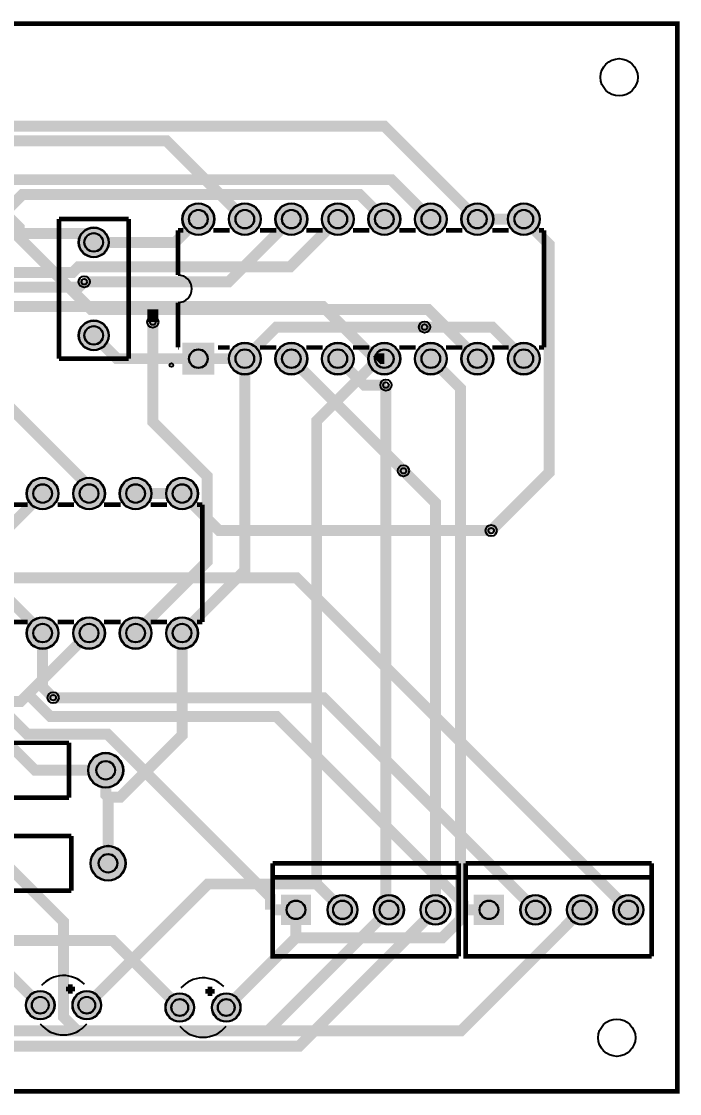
# Model space of a CAD drawing. Header units: millimetres. Extents: x 0.3 to 99.4, y -0.4 to 58.2.
# Drawn here: x 63.5 to 99.4, y -0.4 to 58.2 of the extents above; entities that cross this region are included whole.
import ezdxf

# ---------------------------------------------------------------- set-up
doc = ezdxf.new("R2010")
doc.units = ezdxf.units.MM
for name, color, linetype, true_color in [('BoardOutLine', 7, 'Continuous', 0xff00ff), ('BottomLayer', 7, 'Continuous', 0x0000ff), ('BottomSolderMaskLayer', 7, 'Continuous', 0xaa00ff), ('Hole', 7, 'Continuous', 0x222222), ('Multi-Layer', 7, 'Continuous', 0xc0c0c0), ('TopLayer', 7, 'Continuous', 0xff0000), ('TopSilkLayer', 7, 'Continuous', 0xffcc00), ('TopSolderMaskLayer', 7, 'Continuous', 0x800080)]:
    doc.layers.add(name, color=color, linetype=linetype, true_color=true_color)

msp = doc.modelspace()

# ---------------------------------------------------------------- hatches: boundary and pattern name
at = {"layer": 'BottomSolderMaskLayer'}
for points in [[(72.27660169999993, 47.37049200000001, 1), (74.02739829999993, 47.37049200000001, 1)], [(74.8166016999999, 47.37049200000001, 1), (76.5673982999999, 47.37049200000001, 1)], [(77.35660170000008, 47.37049200000001, 1), (79.10739830000009, 47.37049200000001, 1)], [(79.89660170000005, 47.37049200000001, 1), (81.64739830000005, 47.37049200000001, 1)], [(82.43660170000001, 47.37049200000001, 1), (84.18739830000001, 47.37049200000001, 1)], [(84.97660169999997, 47.37049200000001, 1), (86.72739829999998, 47.37049200000001, 1)], [(87.51660169999994, 47.37049200000001, 1), (89.26739829999994, 47.37049200000001, 1)], [(90.0566016999999, 47.37049200000001, 1), (91.8073982999999, 47.37049200000001, 1)], [(66.61160160000001, 46.101, 1), (68.26239840000001, 46.101, 1)], [(66.61160160000001, 41.02100000000007, 1), (68.26239840000001, 41.02100000000007, 1)], [(72.27661477950653, 38.87500214345357), (72.27661477950653, 40.625798743453515), (74.02741137950659, 40.625798743453515), (74.02741137950659, 38.87500214345357)], [(74.8166016999999, 39.75049200000001, 1), (76.5673982999999, 39.75049200000001, 1)], [(77.35660170000008, 39.75049200000001, 1), (79.10739830000009, 39.75049200000001, 1)], [(79.89660170000005, 39.75049200000001, 1), (81.64739830000005, 39.75049200000001, 1)], [(82.43660170000001, 39.75049200000001, 1), (84.18739830000001, 39.75049200000001, 1)], [(84.97660169999997, 39.75049200000001, 1), (86.72739829999998, 39.75049200000001, 1)], [(87.51660169999994, 39.75049200000001, 1), (89.26739829999994, 39.75049200000001, 1)], [(90.0566016999999, 39.75049200000001, 1), (91.8073982999999, 39.75049200000001, 1)], [(63.767601699999915, 32.38499999999999, 1), (65.51839829999992, 32.38499999999999, 1)], [(66.30760169999988, 32.38499999999999, 1), (68.05839829999988, 32.38499999999999, 1)], [(68.84760170000007, 32.38499999999999, 1), (70.59839830000007, 32.38499999999999, 1)], [(71.38760170000003, 32.38499999999999, 1), (73.13839830000003, 32.38499999999999, 1)], [(63.767601699999915, 24.7650000000001, 1), (65.51839829999992, 24.7650000000001, 1)], [(66.30760169999988, 24.7650000000001, 1), (68.05839829999988, 24.7650000000001, 1)], [(68.84760170000007, 24.7650000000001, 1), (70.59839830000007, 24.7650000000001, 1)], [(71.38760170000003, 24.7650000000001, 1), (73.13839830000003, 24.7650000000001, 1)], [(67.12584999999989, 17.272000000000048, 1), (69.05624999999988, 17.272000000000048, 1)], [(67.25284999999984, 12.192000000000007, 1), (69.18324999999983, 12.192000000000007, 1)], [(77.66060159999995, 10.477398400000084), (79.31139840000003, 10.477398400000084), (79.31139840000003, 8.826601600000004), (77.66060159999995, 8.826601600000004)], [(80.20060159999996, 9.652000000000044, 1), (81.85139839999995, 9.652000000000044, 1)], [(82.74060159999992, 9.652000000000044, 1), (84.39139839999991, 9.652000000000044, 1)], [(85.28060159999988, 9.652000000000044, 1), (86.93139839999988, 9.652000000000044, 1)], [(88.20160159999989, 10.477398400000084), (89.85239839999997, 10.477398400000084), (89.85239839999997, 8.826601600000004), (88.20160159999989, 8.826601600000004)], [(90.7416015999999, 9.652000000000044, 1), (92.39239839999989, 9.652000000000044, 1)], [(93.28160160000009, 9.652000000000044, 1), (94.93239840000008, 9.652000000000044, 1)], [(95.82160160000005, 9.652000000000044, 1), (97.47239840000005, 9.652000000000044, 1)], [(63.728599999999965, 4.44500000000005, 1), (65.30339999999997, 4.44500000000005, 1)], [(66.26859999999992, 4.44500000000005, 1), (67.84339999999993, 4.44500000000005, 1)], [(71.34860000000008, 4.318000000000097, 1), (72.92340000000009, 4.318000000000097, 1)], [(73.88860000000004, 4.318000000000097, 1), (75.46340000000005, 4.318000000000097, 1)]]:
    msp.add_hatch(color=256, dxfattribs=at).paths.add_polyline_path(points)
at = {"layer": 'Multi-Layer'}
for points in [[(72.30200169999993, 47.37049200000001, 1), (74.00199829999993, 47.37049200000001, 1)], [(74.8420016999999, 47.37049200000001, 1), (76.54199829999989, 47.37049200000001, 1)], [(77.38200170000009, 47.37049200000001, 1), (79.08199830000008, 47.37049200000001, 1)], [(79.92200170000005, 47.37049200000001, 1), (81.62199830000004, 47.37049200000001, 1)], [(82.46200170000002, 47.37049200000001, 1), (84.16199830000001, 47.37049200000001, 1)], [(85.00200169999998, 47.37049200000001, 1), (86.70199829999997, 47.37049200000001, 1)], [(87.54200169999994, 47.37049200000001, 1), (89.24199829999993, 47.37049200000001, 1)], [(90.0820016999999, 47.37049200000001, 1), (91.7819982999999, 47.37049200000001, 1)], [(66.6370016, 46.101, 1), (68.23699840000002, 46.101, 1)], [(66.6370016, 41.02100000000007, 1), (68.23699840000002, 41.02100000000007, 1)], [(72.30201439999985, 38.90040480000005), (72.30201439999985, 40.60040140000001), (74.00201099999992, 40.60040140000001), (74.00201099999992, 38.90040480000005)], [(74.8420016999999, 39.75049200000001, 1), (76.54199829999989, 39.75049200000001, 1)], [(77.38200170000009, 39.75049200000001, 1), (79.08199830000008, 39.75049200000001, 1)], [(79.92200170000005, 39.75049200000001, 1), (81.62199830000004, 39.75049200000001, 1)], [(82.46200170000002, 39.75049200000001, 1), (84.16199830000001, 39.75049200000001, 1)], [(85.00200169999998, 39.75049200000001, 1), (86.70199829999997, 39.75049200000001, 1)], [(87.54200169999994, 39.75049200000001, 1), (89.24199829999993, 39.75049200000001, 1)], [(90.0820016999999, 39.75049200000001, 1), (91.7819982999999, 39.75049200000001, 1)], [(63.79300169999991, 32.38499999999999, 1), (65.49299829999991, 32.38499999999999, 1)], [(66.33300169999988, 32.38499999999999, 1), (68.03299829999987, 32.38499999999999, 1)], [(68.87300170000007, 32.38499999999999, 1), (70.57299830000007, 32.38499999999999, 1)], [(71.41300170000004, 32.38499999999999, 1), (73.11299830000003, 32.38499999999999, 1)], [(63.79300169999991, 24.7650000000001, 1), (65.49299829999991, 24.7650000000001, 1)], [(66.33300169999988, 24.7650000000001, 1), (68.03299829999987, 24.7650000000001, 1)], [(68.87300170000007, 24.7650000000001, 1), (70.57299830000007, 24.7650000000001, 1)], [(71.41300170000004, 24.7650000000001, 1), (73.11299830000003, 24.7650000000001, 1)], [(67.15124999999988, 17.272000000000048, 1), (69.03084999999989, 17.272000000000048, 1)], [(67.27824999999983, 12.192000000000007, 1), (69.15784999999984, 12.192000000000007, 1)], [(77.68600159999994, 10.451998400000093), (79.28599839999981, 10.451998400000093), (79.28599839999981, 8.852001599999994), (77.68600159999994, 8.852001599999994)], [(80.22600159999995, 9.652000000000044, 1), (81.82599839999996, 9.652000000000044, 1)], [(82.76600159999991, 9.652000000000044, 1), (84.36599839999992, 9.652000000000044, 1)], [(85.30600159999987, 9.652000000000044, 1), (86.90599839999989, 9.652000000000044, 1)], [(88.22700160000011, 10.451998400000093), (89.82699839999998, 10.451998400000093), (89.82699839999998, 8.852001599999994), (88.22700160000011, 8.852001599999994)], [(90.76700159999989, 9.652000000000044, 1), (92.3669983999999, 9.652000000000044, 1)], [(93.30700160000008, 9.652000000000044, 1), (94.90699840000009, 9.652000000000044, 1)], [(95.84700160000004, 9.652000000000044, 1), (97.44699840000006, 9.652000000000044, 1)], [(63.75399999999996, 4.44500000000005, 1), (65.27799999999996, 4.44500000000005, 1)], [(66.29399999999993, 4.44500000000005, 1), (67.81799999999993, 4.44500000000005, 1)], [(71.37400000000008, 4.318000000000097, 1), (72.89800000000008, 4.318000000000097, 1)], [(73.91400000000004, 4.318000000000097, 1), (75.43800000000005, 4.318000000000097, 1)]]:
    msp.add_hatch(color=256, dxfattribs=at).paths.add_polyline_path(points)
at = {"layer": 'TopSolderMaskLayer'}
for points in [[(72.27660169999993, 47.37049200000001, 1), (74.02739829999993, 47.37049200000001, 1)], [(74.8166016999999, 47.37049200000001, 1), (76.5673982999999, 47.37049200000001, 1)], [(77.35660170000008, 47.37049200000001, 1), (79.10739830000009, 47.37049200000001, 1)], [(79.89660170000005, 47.37049200000001, 1), (81.64739830000005, 47.37049200000001, 1)], [(82.43660170000001, 47.37049200000001, 1), (84.18739830000001, 47.37049200000001, 1)], [(84.97660169999997, 47.37049200000001, 1), (86.72739829999998, 47.37049200000001, 1)], [(87.51660169999994, 47.37049200000001, 1), (89.26739829999994, 47.37049200000001, 1)], [(90.0566016999999, 47.37049200000001, 1), (91.8073982999999, 47.37049200000001, 1)], [(66.61160160000001, 46.101, 1), (68.26239840000001, 46.101, 1)], [(66.61160160000001, 41.02100000000007, 1), (68.26239840000001, 41.02100000000007, 1)], [(72.27661477950653, 38.87500214345357), (72.27661477950653, 40.625798743453515), (74.02741137950659, 40.625798743453515), (74.02741137950659, 38.87500214345357)], [(74.8166016999999, 39.75049200000001, 1), (76.5673982999999, 39.75049200000001, 1)], [(77.35660170000008, 39.75049200000001, 1), (79.10739830000009, 39.75049200000001, 1)], [(79.89660170000005, 39.75049200000001, 1), (81.64739830000005, 39.75049200000001, 1)], [(82.43660170000001, 39.75049200000001, 1), (84.18739830000001, 39.75049200000001, 1)], [(84.97660169999997, 39.75049200000001, 1), (86.72739829999998, 39.75049200000001, 1)], [(87.51660169999994, 39.75049200000001, 1), (89.26739829999994, 39.75049200000001, 1)], [(90.0566016999999, 39.75049200000001, 1), (91.8073982999999, 39.75049200000001, 1)], [(63.767601699999915, 32.38499999999999, 1), (65.51839829999992, 32.38499999999999, 1)], [(66.30760169999988, 32.38499999999999, 1), (68.05839829999988, 32.38499999999999, 1)], [(68.84760170000007, 32.38499999999999, 1), (70.59839830000007, 32.38499999999999, 1)], [(71.38760170000003, 32.38499999999999, 1), (73.13839830000003, 32.38499999999999, 1)], [(63.767601699999915, 24.7650000000001, 1), (65.51839829999992, 24.7650000000001, 1)], [(66.30760169999988, 24.7650000000001, 1), (68.05839829999988, 24.7650000000001, 1)], [(68.84760170000007, 24.7650000000001, 1), (70.59839830000007, 24.7650000000001, 1)], [(71.38760170000003, 24.7650000000001, 1), (73.13839830000003, 24.7650000000001, 1)], [(67.12584999999989, 17.272000000000048, 1), (69.05624999999988, 17.272000000000048, 1)], [(67.25284999999984, 12.192000000000007, 1), (69.18324999999983, 12.192000000000007, 1)], [(77.66060159999995, 10.477398400000084), (79.31139840000003, 10.477398400000084), (79.31139840000003, 8.826601600000004), (77.66060159999995, 8.826601600000004)], [(80.20060159999996, 9.652000000000044, 1), (81.85139839999995, 9.652000000000044, 1)], [(82.74060159999992, 9.652000000000044, 1), (84.39139839999991, 9.652000000000044, 1)], [(85.28060159999988, 9.652000000000044, 1), (86.93139839999988, 9.652000000000044, 1)], [(88.20160159999989, 10.477398400000084), (89.85239839999997, 10.477398400000084), (89.85239839999997, 8.826601600000004), (88.20160159999989, 8.826601600000004)], [(90.7416015999999, 9.652000000000044, 1), (92.39239839999989, 9.652000000000044, 1)], [(93.28160160000009, 9.652000000000044, 1), (94.93239840000008, 9.652000000000044, 1)], [(95.82160160000005, 9.652000000000044, 1), (97.47239840000005, 9.652000000000044, 1)], [(63.728599999999965, 4.44500000000005, 1), (65.30339999999997, 4.44500000000005, 1)], [(66.26859999999992, 4.44500000000005, 1), (67.84339999999993, 4.44500000000005, 1)], [(71.34860000000008, 4.318000000000097, 1), (72.92340000000009, 4.318000000000097, 1)], [(73.88860000000004, 4.318000000000097, 1), (75.46340000000005, 4.318000000000097, 1)]]:
    msp.add_hatch(color=256, dxfattribs=at).paths.add_polyline_path(points)

# ---------------------------------------------------------------- linework, layer by layer
at = {"layer": 'BoardOutLine', "const_width": 0.254}
msp.add_lwpolyline([(0.3809999999999718, 55.75300000000004), (0.3809999999999718, 58.0390000000001), (99.31399999999996, 58.0390000000001), (99.31399999999996, -0.2539999999999054), (0.3809999999999718, -0.2539999999999054), (0.3809999999999718, 55.730140000000006)], dxfattribs=at)
at = {"layer": 'BottomLayer', "const_width": 0.5999988}
for points in [[(85.85199999999998, 47.37049200000001), (83.69706399999984, 49.52542800000003), (53.46242799999993, 49.52542800000003), (50.92700000000002, 46.99000000000001)], [(83.31200000000001, 47.37049200000001), (81.9599579999998, 48.722533999999996), (63.548259999999914, 48.722533999999996), (60.22695599999986, 45.401230000000055), (49.9757699999999, 45.401230000000055), (48.38700000000006, 46.99000000000001)], [(80.77200000000005, 47.37049200000001), (78.15834000000007, 44.75683200000003), (66.58432200000004, 44.75683200000003), (66.29196800000011, 44.464477999999986), (48.372522000000004, 44.464477999999986), (45.846999999999866, 46.99000000000001)], [(89.14866599999993, 30.362652000000026), (92.31782400000009, 33.531810000000064), (92.31782400000009, 45.984668000000056), (90.9319999999999, 47.37049200000001)], [(43.3069999999999, 46.99000000000001), (46.63566999999978, 43.66133000000002), (66.63004200000012, 43.66133000000002), (66.91833199999985, 43.949620000000095)], [(67.43700000000001, 46.101), (66.95135199999993, 46.58664799999997), (62.553596000000084, 46.58664799999997)], [(45.846999999999866, 39.370000000000005), (45.846999999999866, 39.88943000000006), (48.56073600000002, 42.60316599999999), (79.94802400000015, 42.60316599999999), (82.90686999999991, 39.64431999999999)], [(70.66483199999982, 41.745915999999966), (70.66483199999982, 36.30345800000009), (73.63764800000001, 33.33064200000001), (73.63764800000001, 28.679648000000043), (69.72300000000007, 24.7650000000001)], [(90.9319999999999, 39.75049200000001), (89.20886400000006, 41.473628000000076), (85.51011600000004, 41.473628000000076)], [(75.6919999999999, 39.75049200000001), (75.6919999999999, 28.194000000000074), (72.26300000000003, 24.7650000000001)], [(85.85199999999998, 39.75049200000001), (87.46667799999989, 38.135814000000096), (87.46667799999989, 9.122410000000059), (86.47226799999987, 8.128000000000043), (78.48599999999999, 8.128000000000043)], [(82.90686999999991, 39.64431999999999), (79.6155379999999, 36.35298799999998), (79.6155379999999, 11.062461999999982)], [(83.31200000000001, 39.75049200000001), (83.01304200000015, 39.75049200000001), (82.90686999999991, 39.64431999999999)], [(83.56599999999992, 9.652000000000044), (83.39988399999982, 9.818116000000032), (83.39988399999982, 38.30675599999995)], [(86.10599999999988, 9.652000000000044), (86.10599999999988, 31.8764920000001), (84.3559399999998, 33.62655200000006)], [(62.10299999999995, 24.7650000000001), (62.10299999999995, 12.687808000000132), (65.78625399999999, 9.004554000000098), (65.78625399999999, 3.79729999999995), (66.53428399999996, 3.0492700000000923), (87.50427000000002, 3.0492700000000923), (94.10700000000008, 9.652000000000044)], [(64.64299999999992, 24.7650000000001), (64.64299999999992, 21.81453600000009), (65.22110399999985, 21.236432000000036)], [(68.21804999999983, 15.801848000000064), (68.87743400000011, 15.801848000000064), (72.26300000000003, 19.187414000000103), (72.26300000000003, 24.7650000000001)], [(68.09104999999988, 17.272000000000048), (68.09104999999988, 15.928848000000016), (68.21804999999983, 15.801848000000064)], [(68.21804999999983, 12.192000000000007), (68.21804999999983, 15.801848000000064)], [(54.71795000000009, 12.192000000000007), (56.76899999999989, 12.192000000000007), (64.51599999999996, 4.44500000000005)], [(67.05599999999993, 4.44500000000005), (73.67346199999986, 11.062461999999982), (79.6155379999999, 11.062461999999982)], [(79.6155379999999, 11.062461999999982), (81.02599999999995, 9.652000000000044)], [(78.48599999999999, 8.128000000000043), (78.48599999999999, 9.652000000000044)], [(74.67600000000004, 4.318000000000097), (78.48599999999999, 8.128000000000043)]]:
    msp.add_lwpolyline(points, dxfattribs=at)
at = {"layer": 'BottomSolderMaskLayer'}
for centre, radius in [((73.15199999999993, 47.37049200000001), 0.8753982999999999), ((75.6919999999999, 47.37049200000001), 0.8753982999999999), ((78.23200000000008, 47.37049200000001), 0.8753982999999999), ((80.77200000000005, 47.37049200000001), 0.8753982999999999), ((83.31200000000001, 47.37049200000001), 0.8753982999999999), ((85.85199999999998, 47.37049200000001), 0.8753982999999999), ((88.39199999999994, 47.37049200000001), 0.8753982999999999), ((90.9319999999999, 47.37049200000001), 0.8753982999999999), ((73.15199999999993, 47.37056820000009), 0.5149401764705882), ((75.6919999999999, 47.37056820000009), 0.5149401764705882), ((78.23200000000008, 47.37056820000009), 0.5149401764705882), ((80.77200000000005, 47.37056820000009), 0.5149401764705882), ((83.31200000000001, 47.37056820000009), 0.5149401764705882), ((85.85199999999998, 47.37056820000009), 0.5149401764705882), ((88.39199999999994, 47.37056820000009), 0.5149401764705882), ((90.9319999999999, 47.37056820000009), 0.5149401764705882), ((67.43700000000001, 46.101), 0.8253983999999999), ((67.43700000000001, 46.101), 0.5158739999999999), ((67.43700000000001, 41.02100000000007), 0.8253983999999999), ((67.43700000000001, 41.02100000000007), 0.5158739999999999), ((75.6919999999999, 39.75049200000001), 0.8753982999999999), ((78.23200000000008, 39.75049200000001), 0.8753982999999999), ((80.77200000000005, 39.75049200000001), 0.8753982999999999), ((83.31200000000001, 39.75049200000001), 0.8753982999999999), ((85.85199999999998, 39.75049200000001), 0.8753982999999999), ((88.39199999999994, 39.75049200000001), 0.8753982999999999), ((90.9319999999999, 39.75049200000001), 0.8753982999999999), ((73.15199999999993, 39.75041580000004), 0.5149401764705882), ((75.6919999999999, 39.75041580000004), 0.5149401764705882), ((78.23200000000008, 39.75041580000004), 0.5149401764705882), ((80.77200000000005, 39.75041580000004), 0.5149401764705882), ((83.31200000000001, 39.75041580000004), 0.5149401764705882), ((85.85199999999998, 39.75041580000004), 0.5149401764705882), ((88.39199999999994, 39.75041580000004), 0.5149401764705882), ((90.9319999999999, 39.75041580000004), 0.5149401764705882), ((64.64299999999992, 32.38499999999999), 0.8753982999999999), ((64.64299999999992, 32.38507620000007), 0.5149401764705882), ((67.18299999999988, 32.38499999999999), 0.8753982999999999), ((67.18299999999988, 32.38507620000007), 0.5149401764705882), ((69.72300000000007, 32.38499999999999), 0.8753982999999999), ((69.72300000000007, 32.38507620000007), 0.5149401764705882), ((72.26300000000003, 32.38499999999999), 0.8753982999999999), ((72.26300000000003, 32.38507620000007), 0.5149401764705882), ((64.64299999999992, 24.7650000000001), 0.8753982999999999), ((64.64299999999992, 24.76492380000002), 0.5149401764705882), ((67.18299999999988, 24.7650000000001), 0.8753982999999999), ((67.18299999999988, 24.76492380000002), 0.5149401764705882), ((69.72300000000007, 24.7650000000001), 0.8753982999999999), ((69.72300000000007, 24.76492380000002), 0.5149401764705882), ((72.26300000000003, 24.7650000000001), 0.8753982999999999), ((72.26300000000003, 24.76492380000002), 0.5149401764705882), ((68.09104999999988, 17.272000000000048), 0.9652000000000001), ((68.09099920000006, 17.272000000000048), 0.5135124864864864), ((68.21804999999983, 12.192000000000007), 0.9652000000000001), ((68.21799920000001, 12.192000000000007), 0.5135124864864864), ((78.48599999999999, 9.652000000000044), 0.5158739999999999), ((81.02599999999995, 9.652000000000044), 0.8253983999999999), ((81.02599999999995, 9.652000000000044), 0.5158739999999999), ((83.56599999999992, 9.652000000000044), 0.8253983999999999), ((83.56599999999992, 9.652000000000044), 0.5158739999999999), ((86.10599999999988, 9.652000000000044), 0.8253983999999999), ((86.10599999999988, 9.652000000000044), 0.5158739999999999), ((89.02699999999993, 9.652000000000044), 0.5158739999999999), ((91.5669999999999, 9.652000000000044), 0.8253983999999999), ((91.5669999999999, 9.652000000000044), 0.5158739999999999), ((94.10700000000008, 9.652000000000044), 0.8253983999999999), ((94.10700000000008, 9.652000000000044), 0.5158739999999999), ((96.64700000000005, 9.652000000000044), 0.8253983999999999), ((96.64700000000005, 9.652000000000044), 0.5158739999999999), ((64.51599999999996, 4.44500000000005), 0.7873999999999999), ((64.51599999999996, 4.44500000000005), 0.4650121933333333), ((67.05599999999993, 4.44500000000005), 0.7873999999999999), ((67.05599999999993, 4.44500000000005), 0.4650121933333333), ((72.13600000000008, 4.318000000000097), 0.7873999999999999), ((72.13600000000008, 4.318000000000097), 0.4650121933333333), ((74.67600000000004, 4.318000000000097), 0.7873999999999999), ((74.67600000000004, 4.318000000000097), 0.4650121933333333)]:
    msp.add_circle(centre, radius, dxfattribs=at)
at = {"layer": 'Hole'}
for centre in [(66.91833199999985, 43.949620000000095), (70.66483199999982, 41.745915999999966), (85.51011600000004, 41.473628000000076), (83.39988399999982, 38.30675599999995), (84.3559399999998, 33.62655200000006), (89.14866599999993, 30.362652000000026), (65.22110399999985, 21.236432000000036)]:
    msp.add_circle(centre, 0.15250160000000001, dxfattribs=at)
at = {"layer": 'Multi-Layer'}
for centre, radius in [((96.13900000000001, 55.11800000000005), 1.016), ((73.15199999999993, 47.37049200000001), 0.8499983), ((75.6919999999999, 47.37049200000001), 0.8499983), ((78.23200000000008, 47.37049200000001), 0.8499983), ((80.77200000000005, 47.37049200000001), 0.8499983), ((83.31200000000001, 47.37049200000001), 0.8499983), ((85.85199999999998, 47.37049200000001), 0.8499983), ((88.39199999999994, 47.37049200000001), 0.8499983), ((90.9319999999999, 47.37049200000001), 0.8499983), ((73.15199999999993, 47.37056820000009), 0.49999899999999997), ((75.6919999999999, 47.37056820000009), 0.49999899999999997), ((78.23200000000008, 47.37056820000009), 0.49999899999999997), ((80.77200000000005, 47.37056820000009), 0.49999899999999997), ((83.31200000000001, 47.37056820000009), 0.49999899999999997), ((85.85199999999998, 47.37056820000009), 0.49999899999999997), ((88.39199999999994, 47.37056820000009), 0.49999899999999997), ((90.9319999999999, 47.37056820000009), 0.49999899999999997), ((67.43700000000001, 46.101), 0.7999984), ((67.43700000000001, 46.101), 0.49999899999999997), ((66.91833199999985, 43.949620000000095), 0.30500320000000003), ((67.43700000000001, 41.02100000000007), 0.7999984), ((70.66483199999982, 41.745915999999966), 0.30500320000000003), ((85.51011600000004, 41.473628000000076), 0.30500320000000003), ((67.43700000000001, 41.02100000000007), 0.49999899999999997), ((75.6919999999999, 39.75049200000001), 0.8499983), ((78.23200000000008, 39.75049200000001), 0.8499983), ((80.77200000000005, 39.75049200000001), 0.8499983), ((83.31200000000001, 39.75049200000001), 0.8499983), ((85.85199999999998, 39.75049200000001), 0.8499983), ((88.39199999999994, 39.75049200000001), 0.8499983), ((90.9319999999999, 39.75049200000001), 0.8499983), ((73.15199999999993, 39.75041580000004), 0.49999899999999997), ((75.6919999999999, 39.75041580000004), 0.49999899999999997), ((78.23200000000008, 39.75041580000004), 0.49999899999999997), ((80.77200000000005, 39.75041580000004), 0.49999899999999997), ((83.31200000000001, 39.75041580000004), 0.49999899999999997), ((85.85199999999998, 39.75041580000004), 0.49999899999999997), ((88.39199999999994, 39.75041580000004), 0.49999899999999997), ((90.9319999999999, 39.75041580000004), 0.49999899999999997), ((83.39988399999982, 38.30675599999995), 0.30500320000000003), ((84.3559399999998, 33.62655200000006), 0.30500320000000003), ((64.64299999999992, 32.38499999999999), 0.8499983), ((64.64299999999992, 32.38507620000007), 0.49999899999999997), ((67.18299999999988, 32.38499999999999), 0.8499983), ((67.18299999999988, 32.38507620000007), 0.49999899999999997), ((69.72300000000007, 32.38499999999999), 0.8499983), ((69.72300000000007, 32.38507620000007), 0.49999899999999997), ((72.26300000000003, 32.38499999999999), 0.8499983), ((72.26300000000003, 32.38507620000007), 0.49999899999999997), ((89.14866599999993, 30.362652000000026), 0.30500320000000003), ((64.64299999999992, 24.7650000000001), 0.8499983), ((64.64299999999992, 24.76492380000002), 0.49999899999999997), ((67.18299999999988, 24.7650000000001), 0.8499983), ((67.18299999999988, 24.76492380000002), 0.49999899999999997), ((69.72300000000007, 24.7650000000001), 0.8499983), ((69.72300000000007, 24.76492380000002), 0.49999899999999997), ((72.26300000000003, 24.7650000000001), 0.8499983), ((72.26300000000003, 24.76492380000002), 0.49999899999999997), ((65.22110399999985, 21.236432000000036), 0.30500320000000003), ((68.09104999999988, 17.272000000000048), 0.9398000000000001), ((68.09099920000006, 17.272000000000048), 0.49999899999999997), ((68.21804999999983, 12.192000000000007), 0.9398000000000001), ((68.21799920000001, 12.192000000000007), 0.49999899999999997), ((78.48599999999999, 9.652000000000044), 0.49999899999999997), ((81.02599999999995, 9.652000000000044), 0.7999984), ((81.02599999999995, 9.652000000000044), 0.49999899999999997), ((83.56599999999992, 9.652000000000044), 0.7999984), ((83.56599999999992, 9.652000000000044), 0.49999899999999997), ((86.10599999999988, 9.652000000000044), 0.7999984), ((86.10599999999988, 9.652000000000044), 0.49999899999999997), ((89.02699999999993, 9.652000000000044), 0.49999899999999997), ((91.5669999999999, 9.652000000000044), 0.7999984), ((91.5669999999999, 9.652000000000044), 0.49999899999999997), ((94.10700000000008, 9.652000000000044), 0.7999984), ((94.10700000000008, 9.652000000000044), 0.49999899999999997), ((96.64700000000005, 9.652000000000044), 0.7999984), ((96.64700000000005, 9.652000000000044), 0.49999899999999997), ((64.51599999999996, 4.44500000000005), 0.762), ((64.51599999999996, 4.44500000000005), 0.4500118), ((67.05599999999993, 4.44500000000005), 0.762), ((67.05599999999993, 4.44500000000005), 0.4500118), ((72.13600000000008, 4.318000000000097), 0.762), ((72.13600000000008, 4.318000000000097), 0.4500118), ((74.67600000000004, 4.318000000000097), 0.762), ((74.67600000000004, 4.318000000000097), 0.4500118), ((96.01200000000006, 2.66700000000003), 1.016)]:
    msp.add_circle(centre, radius, dxfattribs=at)
at = {"layer": 'TopLayer', "const_width": 0.5999988}
for points in [[(88.39199999999994, 47.37049200000001), (83.3183499999999, 52.444142000000056), (13.201142000000004, 52.444142000000056), (6.350000000000023, 45.593000000000075)], [(75.6919999999999, 47.37049200000001), (71.421244, 51.64124800000002), (14.938248000000044, 51.64124800000002), (6.350000000000023, 43.053)], [(70.66483199999982, 42.444162000000006), (67.28256799999997, 42.444162000000006), (63.36080800000002, 46.36592200000007), (63.36080800000002, 46.920912000000044), (59.44336600000008, 50.83835399999998), (15.529051999999979, 50.83835399999998), (15.434817999999837, 50.744120000000066)], [(40.76699999999994, 46.99000000000001), (42.201337999999964, 48.424338000000034), (51.527709999999956, 48.424338000000034), (67.18299999999988, 32.76904800000011), (67.18299999999988, 32.38499999999999)], [(66.91833199999985, 43.949620000000095), (74.81112799999994, 43.949620000000095), (78.23200000000008, 47.37049200000001)], [(67.43700000000001, 46.101), (71.88250800000003, 46.101), (73.15199999999993, 47.37049200000001)], [(88.39199999999994, 47.37049200000001), (90.9319999999999, 47.37049200000001)], [(70.66483199999982, 42.444162000000006), (70.66483199999982, 41.745915999999966)], [(88.39199999999994, 39.75049200000001), (85.69833000000006, 42.444162000000006), (70.66483199999982, 42.444162000000006)], [(85.51011600000004, 41.473628000000076), (77.41513599999996, 41.473628000000076), (75.6919999999999, 39.75049200000001)], [(67.43700000000001, 41.02100000000007), (68.70750800000008, 39.75049200000001), (71.7006439999999, 39.75049200000001)], [(73.15199999999993, 39.75049200000001), (71.7006439999999, 39.75049200000001)], [(73.15199999999993, 39.75049200000001), (74.60361, 39.75049200000001)], [(75.6919999999999, 39.75049200000001), (74.60361, 39.75049200000001)], [(78.23200000000008, 39.75049200000001), (84.3559399999998, 33.62655200000006)], [(80.77200000000005, 39.75049200000001), (82.21573599999999, 38.30675599999995), (83.39988399999982, 38.30675599999995)], [(64.64299999999992, 32.38499999999999), (62.02070400000014, 29.762703999999985), (49.81117800000004, 29.762703999999985)], [(69.72300000000007, 32.38499999999999), (72.26300000000003, 32.38499999999999)], [(72.26300000000003, 32.38499999999999), (74.285348, 30.362652000000026), (89.14866599999993, 30.362652000000026)], [(63.04279999999983, 27.78048799999999), (78.51851199999999, 27.78048799999999), (96.64700000000005, 9.652000000000044)], [(64.64299999999992, 24.7650000000001), (62.308486000000016, 27.099514), (51.88838999999996, 27.099514), (49.49037600000008, 24.70150000000001), (35.26027999999985, 24.70150000000001)], [(63.84543999999994, 21.427440000000047), (67.18299999999988, 24.7650000000001)], [(63.84543999999994, 21.427440000000047), (63.439547999999945, 21.021548000000053), (48.841913999999974, 21.021548000000053), (48.477423999999814, 20.65705800000012), (39.88358800000003, 20.65705800000012)], [(63.84543999999994, 21.427440000000047), (65.05625800000018, 20.216368000000102), (77.41132600000003, 20.216368000000102), (87.62542799999994, 10.002265999999963), (87.62542799999994, 9.652000000000044)], [(65.22110399999985, 21.236432000000036), (79.98256800000001, 21.236432000000036), (91.5669999999999, 9.652000000000044)], [(77.084428, 9.652000000000044), (77.084428, 10.352786000000037), (68.1857920000001, 19.251422000000048), (63.79032199999995, 19.251422000000048), (62.95186799999999, 20.089876000000004), (49.30038399999978, 20.089876000000004)], [(50.31104999999991, 17.65300000000002), (51.50815199999977, 18.850102000000106), (62.654687999999965, 18.850102000000106), (64.23279000000014, 17.272000000000048), (68.09104999999988, 17.272000000000048)], [(72.13600000000008, 4.318000000000097), (68.47687600000006, 7.977124000000003), (27.69082600000013, 7.977124000000003), (18.141950000000065, 17.526000000000067)], [(51.81599999999992, 4.44500000000005), (54.05780399999992, 2.203196000000048), (78.657196, 2.203196000000048), (86.10599999999988, 9.652000000000044)], [(83.56599999999992, 9.652000000000044), (76.95564999999999, 3.041650000000004), (60.839349999999854, 3.041650000000004), (59.436000000000035, 4.44500000000005)], [(78.48599999999999, 9.652000000000044), (77.084428, 9.652000000000044)], [(89.02699999999993, 9.652000000000044), (87.62542799999994, 9.652000000000044)]]:
    msp.add_lwpolyline(points, dxfattribs=at)
at = {"layer": 'TopSilkLayer', "const_width": 0.254}
for points in [[(65.53200000000004, 39.75100000000009), (65.53200000000004, 47.371000000000095)], [(65.53200000000004, 47.371000000000095), (69.34199999999998, 47.371000000000095)], [(69.34199999999998, 47.371000000000095), (69.34199999999998, 39.75100000000009)], [(72.04199459999984, 46.76048560000004), (72.32886219999989, 46.76048560000004)], [(72.04199459999984, 46.76048560000004), (72.04199459999984, 44.310503200000085)], [(73.97513779999997, 46.76048560000004), (74.86886219999985, 46.76048560000004)], [(76.51513779999993, 46.76048560000004), (77.40886219999982, 46.76048560000004)], [(79.05513780000013, 46.76048560000004), (79.94886220000001, 46.76048560000004)], [(81.59513780000009, 46.76048560000004), (82.48886219999997, 46.76048560000004)], [(84.13513780000005, 46.76048560000004), (85.02886219999994, 46.76048560000004)], [(86.67513780000002, 46.76048560000004), (87.5688621999999, 46.76048560000004)], [(89.21513779999998, 46.76048560000004), (90.10886219999986, 46.76048560000004)], [(91.75513779999994, 46.76048560000004), (92.0420054, 46.76048560000004)], [(92.0420054, 46.76048560000004), (92.0420054, 40.3604984000001)], [(72.04199459999984, 40.36052380000001), (72.04199459999984, 42.81048080000005)], [(72.04199459999984, 40.36052380000001), (72.07087439999998, 40.36052380000001)], [(74.23315100000002, 40.36052380000001), (74.8688876, 40.36052380000001)], [(76.51511240000002, 40.36052380000001), (77.40888759999996, 40.36052380000001)], [(79.05511239999998, 40.36052380000001), (79.94888759999992, 40.36052380000001)], [(81.59511239999995, 40.36052380000001), (82.48888759999988, 40.36052380000001)], [(84.13511239999991, 40.36052380000001), (85.02888759999985, 40.36052380000001)], [(86.6751124000001, 40.36052380000001), (87.56888760000004, 40.36052380000001)], [(89.21511240000007, 40.36052380000001), (90.1088876, 40.36052380000001)], [(91.75511240000003, 40.36052380000001), (92.0420054, 40.36052380000001)], [(69.34199999999998, 39.75100000000009), (65.53200000000004, 39.75100000000009)], [(62.92613779999999, 31.774993600000016), (63.819862199999875, 31.774993600000016)], [(65.46613779999996, 31.774993600000016), (66.35986219999984, 31.774993600000016)], [(68.00613780000015, 31.774993600000016), (68.8998621999998, 31.774993600000016)], [(70.54613780000011, 31.774993600000016), (71.4398622, 31.774993600000016)], [(73.08613780000007, 31.774993600000016), (73.3730053999999, 31.774993600000016)], [(73.3730053999999, 31.774993600000016), (73.3730053999999, 25.375006400000075)], [(62.92611240000008, 25.375031799999988), (63.819887600000015, 25.375031799999988)], [(65.46611240000004, 25.375031799999988), (66.35988759999998, 25.375031799999988)], [(68.0061124, 25.375031799999988), (68.89988759999994, 25.375031799999988)], [(70.54611239999997, 25.375031799999988), (71.4398875999999, 25.375031799999988)], [(73.08611239999993, 25.375031799999988), (73.3730053999999, 25.375031799999988)], [(56.59099679999997, 18.771997000000056), (66.09100319999982, 18.771997000000056)], [(66.09100319999982, 18.771997000000056), (66.09100319999982, 15.77200300000004)], [(66.09100319999982, 15.77200300000004), (56.59099679999997, 15.77200300000004)], [(56.71799680000015, 13.691997000000015), (66.21800319999977, 13.691997000000015)], [(66.21800319999977, 13.691997000000015), (66.21800319999977, 10.692003000000113)], [(77.21600000000001, 12.192000000000007), (87.37599999999986, 12.192000000000007)], [(77.21600000000001, 12.192000000000007), (77.21600000000001, 7.11200000000008), (87.37599999999986, 7.11200000000008)], [(87.37599999999986, 12.192000000000007), (87.37599999999986, 7.11200000000008)], [(87.75699999999995, 12.192000000000007), (97.91700000000003, 12.192000000000007)], [(87.75699999999995, 12.192000000000007), (87.75699999999995, 7.11200000000008), (97.91700000000003, 7.11200000000008)], [(97.91700000000003, 12.192000000000007), (97.91700000000003, 7.11200000000008)], [(77.21600000000001, 11.430000000000064), (87.37599999999986, 11.430000000000064)], [(87.75699999999995, 11.430000000000064), (97.91700000000003, 11.430000000000064)], [(66.21800319999977, 10.692003000000113), (56.71799680000015, 10.692003000000113)], [(65.9129999999999, 5.33400000000006), (66.42099999999994, 5.33400000000006)], [(66.16700000000003, 5.588000000000079), (66.16700000000003, 5.080000000000041)], [(73.53300000000002, 5.206999999999994), (74.04100000000005, 5.206999999999994)], [(73.78699999999992, 5.461000000000013), (73.78699999999992, 4.953000000000088)]]:
    msp.add_lwpolyline(points, dxfattribs=at)
at = {"layer": 'TopSilkLayer'}
msp.add_circle((71.68210199999987, 39.400480000000016), 0.10007600000000001, dxfattribs=at)
for centre, radius, start, end in [((72.04200728222452, 43.56110159999969), 0.7494016001075985, 270, 90), ((65.785996518866, 4.444989482965525), 1.616456, 45.00017634511521, 138.36610006878104), ((73.40599651886589, 4.317989482965572), 1.616456, 45.00017634511521, 138.36610006878104), ((65.78599999999994, 4.4449901450698235), 1.6263874, 218.65953715362406, 321.34046284637594), ((73.40600000000006, 4.317990145069757), 1.6263874, 218.65953715362406, 321.34046284637594)]:
    msp.add_arc(centre, radius, start, end, dxfattribs=at)
at = {"layer": 'TopSolderMaskLayer'}
for centre, radius in [((73.15199999999993, 47.37049200000001), 0.8753982999999999), ((75.6919999999999, 47.37049200000001), 0.8753982999999999), ((78.23200000000008, 47.37049200000001), 0.8753982999999999), ((80.77200000000005, 47.37049200000001), 0.8753982999999999), ((83.31200000000001, 47.37049200000001), 0.8753982999999999), ((85.85199999999998, 47.37049200000001), 0.8753982999999999), ((88.39199999999994, 47.37049200000001), 0.8753982999999999), ((90.9319999999999, 47.37049200000001), 0.8753982999999999), ((73.15199999999993, 47.37056820000009), 0.5149401764705882), ((75.6919999999999, 47.37056820000009), 0.5149401764705882), ((78.23200000000008, 47.37056820000009), 0.5149401764705882), ((80.77200000000005, 47.37056820000009), 0.5149401764705882), ((83.31200000000001, 47.37056820000009), 0.5149401764705882), ((85.85199999999998, 47.37056820000009), 0.5149401764705882), ((88.39199999999994, 47.37056820000009), 0.5149401764705882), ((90.9319999999999, 47.37056820000009), 0.5149401764705882), ((67.43700000000001, 46.101), 0.8253983999999999), ((67.43700000000001, 46.101), 0.5158739999999999), ((67.43700000000001, 41.02100000000007), 0.8253983999999999), ((67.43700000000001, 41.02100000000007), 0.5158739999999999), ((75.6919999999999, 39.75049200000001), 0.8753982999999999), ((78.23200000000008, 39.75049200000001), 0.8753982999999999), ((80.77200000000005, 39.75049200000001), 0.8753982999999999), ((83.31200000000001, 39.75049200000001), 0.8753982999999999), ((85.85199999999998, 39.75049200000001), 0.8753982999999999), ((88.39199999999994, 39.75049200000001), 0.8753982999999999), ((90.9319999999999, 39.75049200000001), 0.8753982999999999), ((73.15199999999993, 39.75041580000004), 0.5149401764705882), ((75.6919999999999, 39.75041580000004), 0.5149401764705882), ((78.23200000000008, 39.75041580000004), 0.5149401764705882), ((80.77200000000005, 39.75041580000004), 0.5149401764705882), ((83.31200000000001, 39.75041580000004), 0.5149401764705882), ((85.85199999999998, 39.75041580000004), 0.5149401764705882), ((88.39199999999994, 39.75041580000004), 0.5149401764705882), ((90.9319999999999, 39.75041580000004), 0.5149401764705882), ((64.64299999999992, 32.38499999999999), 0.8753982999999999), ((64.64299999999992, 32.38507620000007), 0.5149401764705882), ((67.18299999999988, 32.38499999999999), 0.8753982999999999), ((67.18299999999988, 32.38507620000007), 0.5149401764705882), ((69.72300000000007, 32.38499999999999), 0.8753982999999999), ((69.72300000000007, 32.38507620000007), 0.5149401764705882), ((72.26300000000003, 32.38499999999999), 0.8753982999999999), ((72.26300000000003, 32.38507620000007), 0.5149401764705882), ((64.64299999999992, 24.7650000000001), 0.8753982999999999), ((64.64299999999992, 24.76492380000002), 0.5149401764705882), ((67.18299999999988, 24.7650000000001), 0.8753982999999999), ((67.18299999999988, 24.76492380000002), 0.5149401764705882), ((69.72300000000007, 24.7650000000001), 0.8753982999999999), ((69.72300000000007, 24.76492380000002), 0.5149401764705882), ((72.26300000000003, 24.7650000000001), 0.8753982999999999), ((72.26300000000003, 24.76492380000002), 0.5149401764705882), ((68.09104999999988, 17.272000000000048), 0.9652000000000001), ((68.09099920000006, 17.272000000000048), 0.5135124864864864), ((68.21804999999983, 12.192000000000007), 0.9652000000000001), ((68.21799920000001, 12.192000000000007), 0.5135124864864864), ((78.48599999999999, 9.652000000000044), 0.5158739999999999), ((81.02599999999995, 9.652000000000044), 0.8253983999999999), ((81.02599999999995, 9.652000000000044), 0.5158739999999999), ((83.56599999999992, 9.652000000000044), 0.8253983999999999), ((83.56599999999992, 9.652000000000044), 0.5158739999999999), ((86.10599999999988, 9.652000000000044), 0.8253983999999999), ((86.10599999999988, 9.652000000000044), 0.5158739999999999), ((89.02699999999993, 9.652000000000044), 0.5158739999999999), ((91.5669999999999, 9.652000000000044), 0.8253983999999999), ((91.5669999999999, 9.652000000000044), 0.5158739999999999), ((94.10700000000008, 9.652000000000044), 0.8253983999999999), ((94.10700000000008, 9.652000000000044), 0.5158739999999999), ((96.64700000000005, 9.652000000000044), 0.8253983999999999), ((96.64700000000005, 9.652000000000044), 0.5158739999999999), ((64.51599999999996, 4.44500000000005), 0.7873999999999999), ((64.51599999999996, 4.44500000000005), 0.4650121933333333), ((67.05599999999993, 4.44500000000005), 0.7873999999999999), ((67.05599999999993, 4.44500000000005), 0.4650121933333333), ((72.13600000000008, 4.318000000000097), 0.7873999999999999), ((72.13600000000008, 4.318000000000097), 0.4650121933333333), ((74.67600000000004, 4.318000000000097), 0.7873999999999999), ((74.67600000000004, 4.318000000000097), 0.4650121933333333)]:
    msp.add_circle(centre, radius, dxfattribs=at)

doc.saveas('drawing.dxf')
